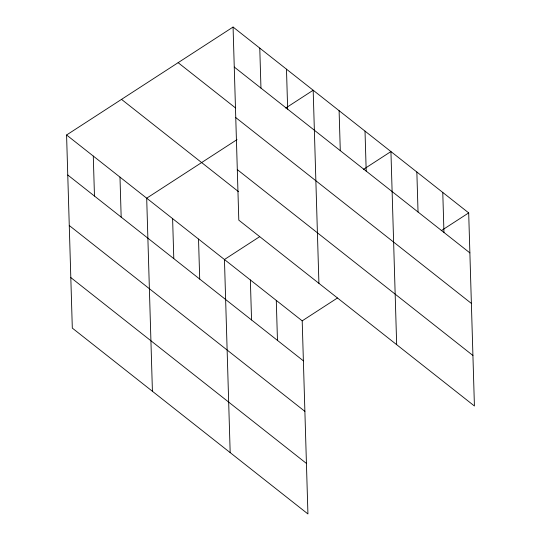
<?xml version="1.0" encoding="UTF-8"?>
<svg xmlns="http://www.w3.org/2000/svg" width="541" height="541" viewBox="0 0 541 541"><rect width="100%" height="100%" fill="white"/><g stroke="black" fill="none" stroke-linecap="round" stroke-linejoin="round"><path stroke-width="0.81" d="M66.577 135L302.196 320.847L307.93 513.95L72.311 328.103L66.577 135L233.07 27.05L468.689 212.897L474.423 406L238.804 220.153L233.07 27.05M237.012 139.625L146.692 198.189L152.42 391.292M285.709 108.051L313.178 90.239L318.913 283.342M259.666 236.681L224.447 259.518L230.175 452.621M363.464 169.38L390.933 151.568L396.668 344.671M302.196 320.847L337.415 298.01M441.219 230.709L468.689 212.897M234.26 67.043L469.879 252.897M178.131 62.675L235.443 107.882M235.754 117.573L471.373 303.42M237.303 169.624L472.922 355.478M121.522 99.375L238.567 191.697M67.767 175L303.386 360.847M69.268 225.523L304.887 411.37M70.81 277.574L306.429 463.427M442.775 192.454L443.958 232.454M416.854 172.011L418.037 212.011M365.019 131.125L366.203 171.125M339.099 110.682L340.289 150.675M286.48 69.174L287.663 109.174M276.282 300.404L277.465 340.404M259.775 48.115L260.958 88.109M250.361 279.961L251.551 319.961M198.527 239.075L199.71 279.075M172.606 218.632L173.796 258.632M119.987 177.123L121.17 217.124M93.282 156.065L94.472 196.058"/></g></svg>
